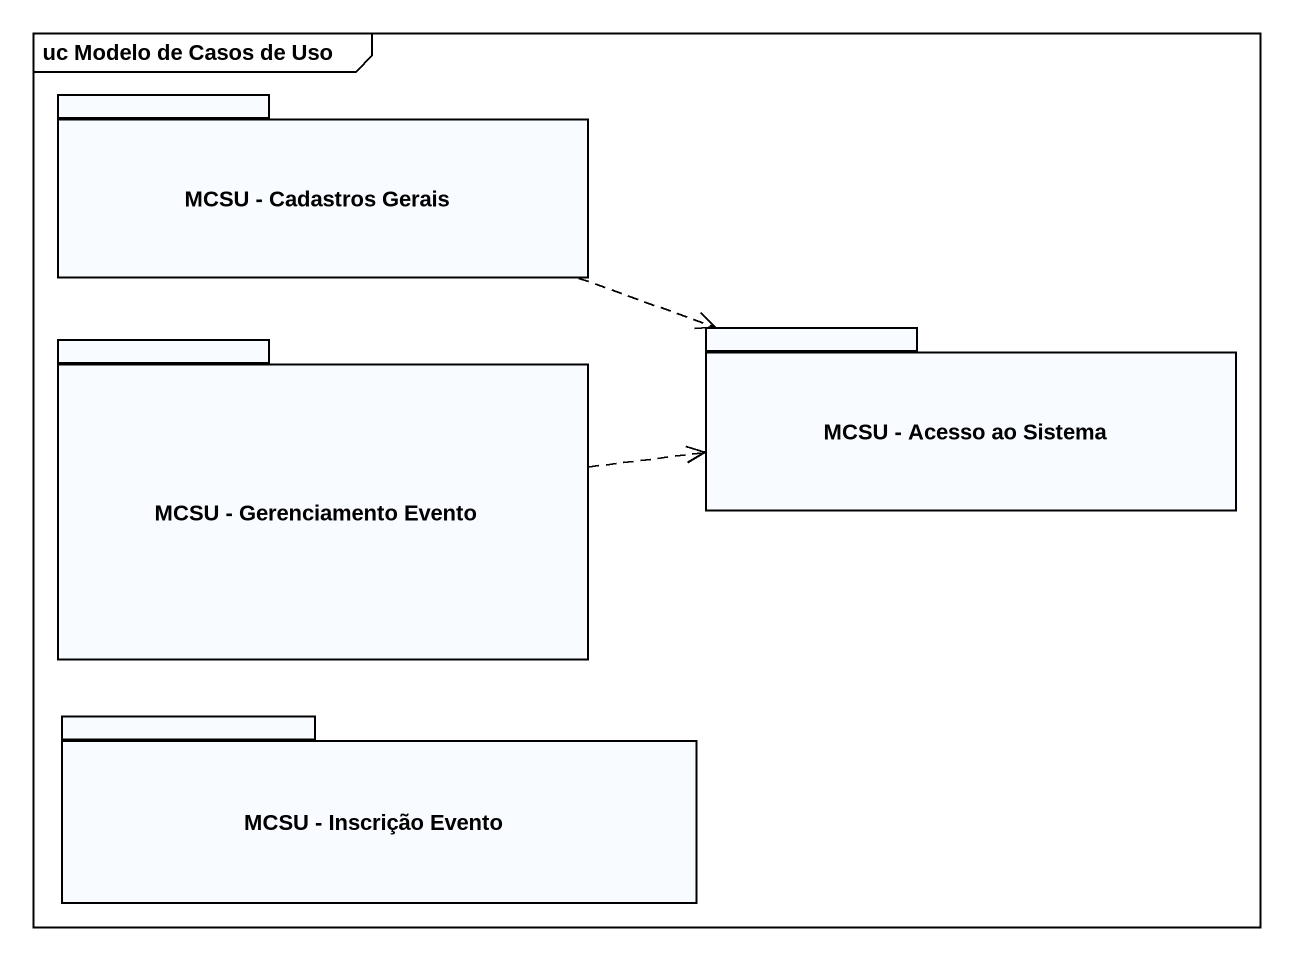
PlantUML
@startuml
mainframe uc Modelo de Casos de Uso
package "MCSU - Cadastros Gerais" as MCSU_Cadastros_Gerais {
}
package "MCSU - Gerenciamento Evento" as MCSU_Gerenciamento_Evento {
}
package "MCSU - Acesso ao Sistema" as MCSU_Acesso_ao_Sistema {
}
package "MCSU - Inscrição Evento" as MCSU_Inscrição_Evento {
}
MCSU_Cadastros_Gerais .right.> MCSU_Acesso_ao_Sistema
MCSU_Gerenciamento_Evento .right.> MCSU_Acesso_ao_Sistema
@enduml
